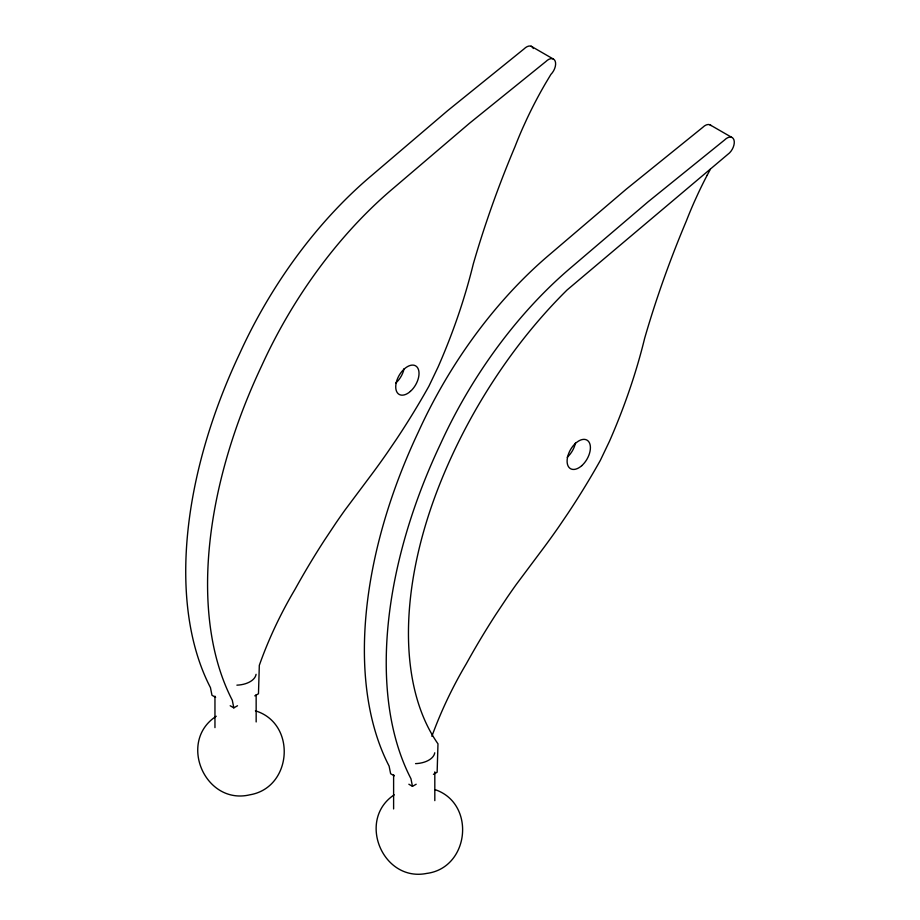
<?xml version="1.0" encoding="UTF-8"?>
<svg xmlns="http://www.w3.org/2000/svg" width="920" height="920" viewBox="0 0 920 920"><rect width="100%" height="100%" fill="white"/><g stroke="black" fill="none" stroke-linecap="round" stroke-linejoin="round"><path stroke-width="1.38" d="M214.958 727.616L214.958 696.164M393.61 808.944L393.61 774.64M707.216 175.168L708.803 172.178A263.568 152.168 -60 0 1 710.401 169.199M394.22 794.822C356.649 819.674 382.593 882.28 426.684 873.425C469.487 867.951 476.18 803.62 435.194 789.682M216.257 716.243C177.399 741.301 205.022 805.54 249.895 794.799C292.364 787.681 296.827 723.396 255.415 710.827M230.195 705.755L233.818 707.871L237.509 705.755M254.782 695.865L258.474 693.749L259.313 665.344A254.863 147.142 -60 0 1 294.952 589.467A474.433 273.918 -60 0 1 318.803 549.079A477.963 275.954 -60 0 1 324.403 540.316L335.915 523.02A476.732 275.241 -60 0 1 344.804 510.301L369.449 477.365A473.834 273.573 -60 0 0 387.584 452.272L396.336 439.415A470.154 271.446 -60 0 0 404.857 426.351A474.478 273.941 -60 0 0 428.95 386.124L438.092 366.988A404.754 233.691 -60 0 0 448.258 342.539A404.639 233.611 -60 0 0 459.011 313.065A408.664 235.945 -60 0 0 463.772 298.322L465.267 293.411A403.362 232.886 -60 0 0 473.259 264.097A670.266 386.986 -60 0 1 479.124 244.524A675.544 390.022 -60 0 1 485.438 224.928L488.761 215.13A684.388 395.128 -60 0 1 493.948 200.422A671.416 387.642 -60 0 1 508.955 161.264A666.402 384.744 -60 0 1 515.016 146.625L516.223 143.543A262.695 151.662 -60 0 1 522.663 128.167L526.838 119.013A262.695 151.662 -60 0 1 535.842 100.889L537.418 97.899A263.568 152.168 -60 0 1 545.675 83.133L550.896 74.416A10.304 5.945 -60 0 0 555.174 61.134A10.304 5.945 -60 0 0 545.813 61.594L469.395 123.349L393.587 188.036A315.399 182.102 -60 0 0 261.705 365.769A381.57 220.305 -60 0 0 232.288 700.223L233.818 707.871M408.859 784.231L412.47 786.347L416.173 784.231M433.435 774.341L437.138 772.225L437.978 743.831A313.179 180.814 -60 0 1 438.644 486.99A343.217 198.156 -60 0 1 567.053 290.007L729.548 152.892A10.304 5.945 -60 0 0 733.838 139.61A10.304 5.945 -60 0 0 724.466 140.07L648.048 201.836L572.251 266.512A315.399 182.102 -60 0 0 440.369 444.245A381.57 220.305 -60 0 0 410.952 778.699L412.47 786.347M394.289 775.824L390.632 773.743L389.103 766.084A381.57 220.305 -60 0 1 418.519 431.641A315.399 182.102 -60 0 1 550.401 253.897L626.198 189.221L702.627 127.466A10.304 5.945 -60 0 1 711.102 125.568M215.636 697.348L211.968 695.267L210.45 687.608A381.57 220.305 -60 0 1 239.867 353.153A315.399 182.102 -60 0 1 371.749 175.421L447.546 110.745L523.963 48.978A10.304 5.945 -60 0 1 533.335 48.518M709.803 124.717L731.653 137.321M531.15 46.23L552.989 58.845M434.815 771.891L434.815 800.641M256.151 694.761L256.162 721.947M434.734 752.801A20.596 11.891 0 0 1 415.553 763.634M431.882 736.31A254.863 147.142 -60 0 1 466.325 663.745A474.433 273.918 -60 0 1 490.176 623.357A477.963 275.954 -60 0 1 495.776 614.583L507.288 597.298A476.732 275.241 -60 0 1 516.189 584.568L540.822 551.632A473.834 273.573 -60 0 0 558.969 526.55L567.709 513.682A470.154 271.446 -60 0 0 576.23 500.618A474.478 273.941 -60 0 0 600.334 460.391L609.477 441.266A404.754 233.691 -60 0 0 619.631 416.806A404.639 233.611 -60 0 0 630.384 387.331A408.664 235.945 -60 0 0 635.156 372.6L636.651 367.69A403.362 232.886 -60 0 0 644.632 338.365A670.266 386.986 -60 0 1 650.497 318.803A675.544 390.022 -60 0 1 656.811 299.207L660.134 289.397A684.388 395.128 -60 0 1 665.321 274.689A671.416 387.642 -60 0 1 680.328 235.531A666.402 384.744 -60 0 1 686.389 220.892L687.596 217.81A262.695 151.662 -60 0 1 694.036 202.446L698.211 193.28A262.695 151.662 -60 0 1 707.216 175.156M575.448 442.98A16.479 9.51 -60 0 1 567.214 457.251M256.07 674.325A20.596 11.891 0 0 1 236.9 685.158M404.075 368.702A16.479 9.51 -60 0 1 395.841 382.973M581.773 465.658A16.479 9.51 -60 0 0 586.995 440.128A16.479 9.51 -60 0 0 567.502 457.412A16.479 9.51 -60 0 0 581.773 465.658M410.4 391.379A16.479 9.51 -60 0 0 415.621 365.861A16.479 9.51 -60 0 0 396.129 383.145A16.479 9.51 -60 0 0 410.4 391.379"/></g></svg>
